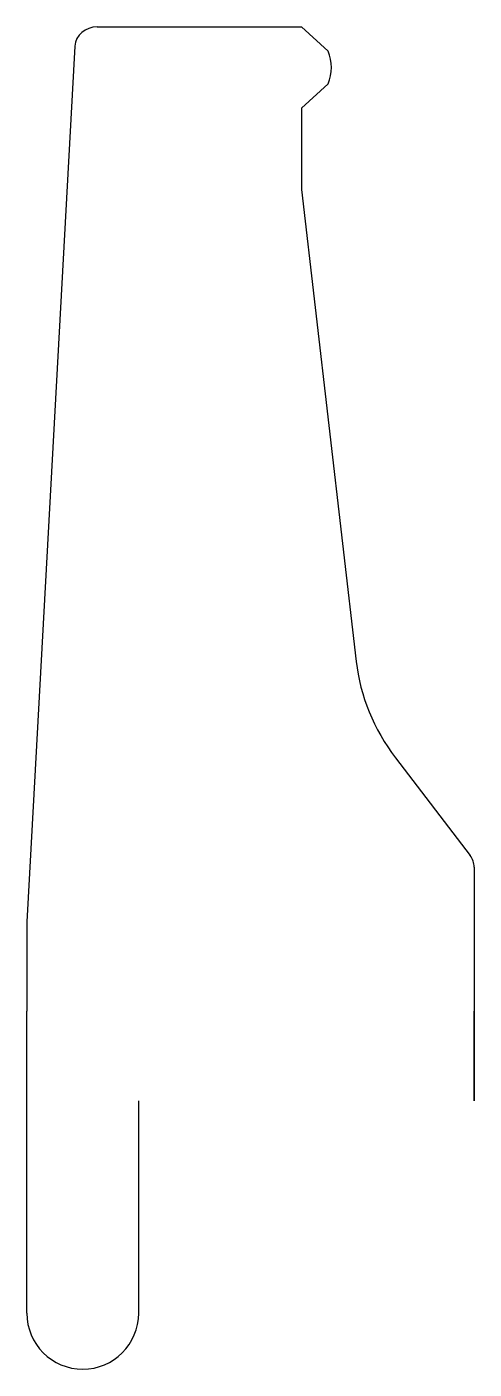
# Model space of a CAD drawing. Header units: millimetres. Extents: x 0 to 987207, y 0 to 5060561.
# Drawn here: x 987204.18 to 987206.68, y 5060553.78 to 5060561.28 of the extents above.
import ezdxf

# ---------------------------------------------------------------- set-up
doc = ezdxf.new("R2010")
doc.units = ezdxf.units.MM
doc.header["$LTSCALE"] = 0.1
doc.layers.add('护栏', color=4, linetype='CONTINUOUS')
doc.layers.add('标注', color=1, linetype='CONTINUOUS', lineweight=18)
doc.layers.add('粗线', color=4, linetype='CONTINUOUS', lineweight=35)

# ---------------------------------------------------------------- blocks, each defined once
blk = doc.blocks.new('边护栏2')
at = {"layer": '护栏'}
for p, q in [((-0.8427, 2.42), (-0.3863, 2.42)), ((-0.3263, 2.36), (-0.3863, 2.42)), ((-0.8927, 2.3725), (-1, 0.22)), ((-0.3263, 2.28), (-0.3863, 2.22)), ((-0.3863, 2.22), (-0.3863, 2.02)), ((-0.3863, 2.02), (-0.2637, 0.86)), ((-0.1755, 0.6227), (-0.0089, 0.3829)), ((0, 0.3543), (0, 0)), ((-1, 0.22), (-1, 0))]:
    blk.add_line(p, q, dxfattribs=at)
for centre, radius, start, end in [((-0.8427, 2.37), 0.05, 90, 177.1451), ((-0.433, 2.32), 0.114, 339.459, 20.541), ((0.2434, 0.9136), 0.51, 186.031, 214.7778), ((-0.05, 0.3543), 0.05, 0, 34.7778)]:
    blk.add_arc(centre, radius, start, end, dxfattribs=at)

msp = doc.modelspace()

# ---------------------------------------------------------------- linework, layer by layer
at = {"layer": '护栏'}
for p, q in [((987204.1791, 5060554.093), (987204.1791, 5060555.7805)), ((987204.8041, 5060554.093), (987204.8041, 5060555.2805))]:
    msp.add_line(p, q, dxfattribs=at)
msp.add_arc((987204.4916, 5060554.093), 0.3125, 180, 0, dxfattribs=at)
at = {"layer": '粗线'}
msp.add_line((987206.6791, 5060555.7805), (987206.6791, 5060555.2805), dxfattribs=at)

# ---------------------------------------------------------------- block references
at = {"layer": '标注', "color": 1, "linetype": 'Continuous', "xscale": 2.499999974970706, "yscale": 2.27272726316005, "zscale": 2.49999997500041}
msp.add_blockref('边护栏2', (987206.6791, 5060555.7805), dxfattribs=at)

doc.saveas('drawing.dxf')
